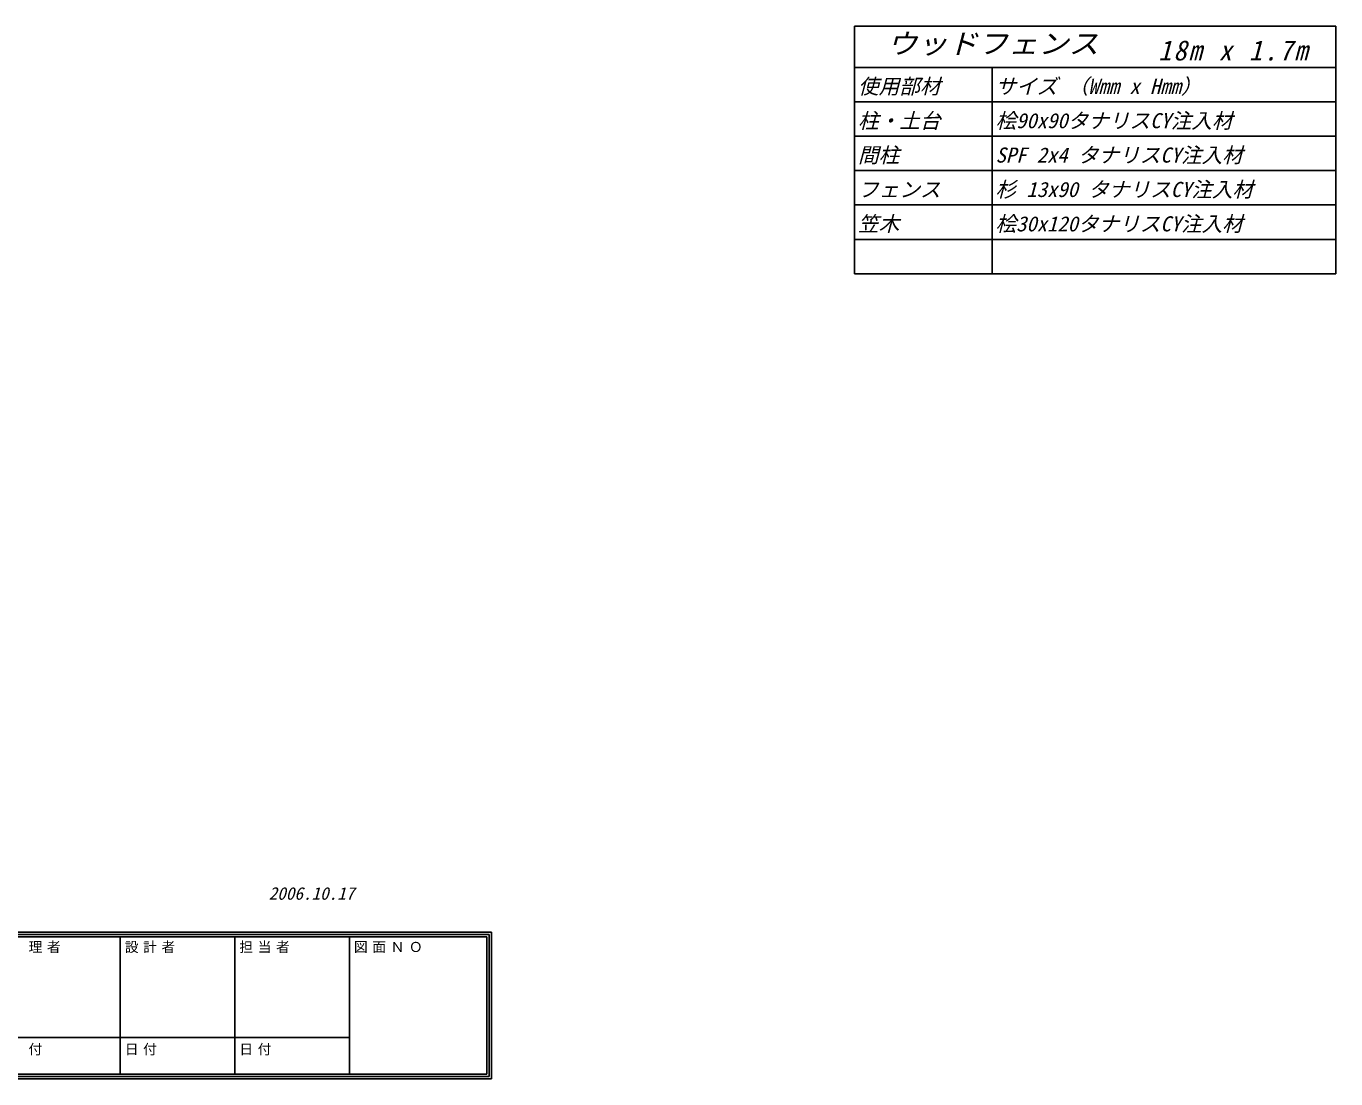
# Model space of a CAD drawing. Units: millimetres on the paper, enlarged 50 times, with parts at other scales. Extents: x -9388 to 15553, y -6866 to 6649.
# Drawn here: x 6028 to 15553, y -6866 to 788 of the extents above; entities that cross this region are included whole.
import ezdxf
from ezdxf.enums import TextEntityAlignment as Align

# ---------------------------------------------------------------- set-up
doc = ezdxf.new("R2010")
doc.units = ezdxf.units.MM
doc.header["$LTSCALE"] = 50
doc.layers.add('0-B_補助線', color=7, linetype='Continuous')
doc.layers.add('F-B_文字', color=3, linetype='Continuous')
doc.styles.add('ＭＳ ゴシック', font='')
doc.styles.get('ＭＳ ゴシック').set_extended_font_data('MS Gothic')

msp = doc.modelspace()

# ---------------------------------------------------------------- linework, layer by layer
at = {"layer": 'F-B_文字', "color": 7}
for p, q in [((12053.19, 787.54), (12053.19, -1012.46)), ((12053.19, 487.54), (15553.19, 487.54)), ((13053.19, 487.54), (13053.19, -1012.46)), ((12053.19, 237.54), (15553.19, 237.54)), ((12053.19, -12.46), (15553.19, -12.46)), ((12053.19, -262.46), (15553.19, -262.46)), ((12053.19, -512.46), (15553.19, -512.46)), ((12053.19, -762.46), (15553.19, -762.46)), ((12053.19, -1012.46), (15553.19, -1012.46))]:
    msp.add_line(p, q, dxfattribs=at)
at = {"layer": 'F-B_文字'}
for p, q in [((-9388.25, -5799.06), (9411.75, -5799.06)), ((9411.75, -6865.73), (9411.75, -5799.06)), ((-9371.58, -5815.73), (9395.09, -5815.73)), ((-9354.91, -5832.39), (9378.42, -5832.39)), ((6711.75, -5832.39), (6711.75, -6832.39)), ((7545.09, -6832.39), (7545.09, -5832.39)), ((8378.42, -6832.39), (8378.42, -5832.39)), ((9378.42, -5832.39), (9378.42, -6832.39)), ((9395.09, -6849.06), (9395.09, -5815.73)), ((5878.42, -6565.73), (8378.42, -6565.73)), ((-9371.58, -6849.06), (9395.09, -6849.06)), ((-9388.25, -6865.73), (9411.75, -6865.73))]:
    msp.add_line(p, q, dxfattribs=at)
at = {"layer": 'F-B_文字', "color": 7}
msp.add_lwpolyline([(12053.19, 787.54), (15553.19, 787.54), (15553.19, -1012.46)], dxfattribs=at)
at = {"layer": 'F-B_文字'}
msp.add_lwpolyline([(-9354.91, -5832.39), (-9354.91, -6832.39), (9378.42, -6832.39)], dxfattribs=at)

# ---------------------------------------------------------------- texts
at = {"layer": '0-B_補助線', "style": 'ＭＳ ゴシック', "oblique": 15}
msp.add_text('2006.10.17', height=91.64, dxfattribs=at).set_placement((7791.53, -5591.34), align=Align.BOTTOM_LEFT)
at = {"layer": 'F-B_文字', "color": 2, "style": 'ＭＳ ゴシック', "oblique": 15, "width": 1.1}
msp.add_text('ウッドフェンス', height=146.6, dxfattribs=at).set_placement((12290.05, 543.51), align=Align.BOTTOM_LEFT)
at = {"layer": 'F-B_文字', "style": 'ＭＳ ゴシック', "oblique": 15}
for s, p in [('使用部材', (12078.19, 262.54)), ('サイズ （Wmm x Hmm）', (13078.19, 262.54)), ('柱・土台', (12078.19, 12.54)), ('桧90x90タナリスCY注入材', (13078.19, 12.54)), ('間柱', (12078.19, -237.46)), ('SPF 2x4 タナリスCY注入材', (13078.19, -237.46)), ('フェンス', (12078.19, -487.46)), ('杉 13x90 タナリスCY注入材', (13078.19, -487.46)), ('笠木', (12078.19, -737.46)), ('桧30x120タナリスCY注入材', (13078.19, -737.46))]:
    msp.add_text(s, height=110, dxfattribs=at).set_placement(p, align=Align.BOTTOM_LEFT)
at = {"layer": 'F-B_文字', "color": 4, "style": 'ＭＳ ゴシック'}
for s, p in [('理', (6045.09, -5965.73)), ('者', (6178.42, -5965.73)), ('設', (6745.09, -5965.73)), ('計', (6878.42, -5965.73)), ('者', (7011.75, -5965.73)), ('担', (7578.42, -5965.73)), ('当', (7711.75, -5965.73)), ('者', (7845.09, -5965.73)), ('図', (8411.75, -5965.73)), ('面', (8545.09, -5965.73)), ('Ｎ', (8678.42, -5965.73)), ('Ｏ', (8811.75, -5965.73)), ('付', (6045.09, -6709.06)), ('日', (6745.09, -6709.06)), ('付', (6878.42, -6709.06)), ('日', (7578.42, -6709.06)), ('付', (7711.75, -6709.06))]:
    msp.add_text(s, height=73.31, dxfattribs=at).set_placement(p, align=Align.BOTTOM_LEFT)
at = {"layer": 'F-B_文字', "color": 2, "insert": (14261.83, 536.18), "char_height": 146.6, "attachment_point": 7, "style": 'ＭＳ ゴシック'}
msp.add_mtext('\\T1.16;\\W0.95;\\Q15;18m\\~x\\~1.7m', dxfattribs=at)

doc.saveas('drawing.dxf')
